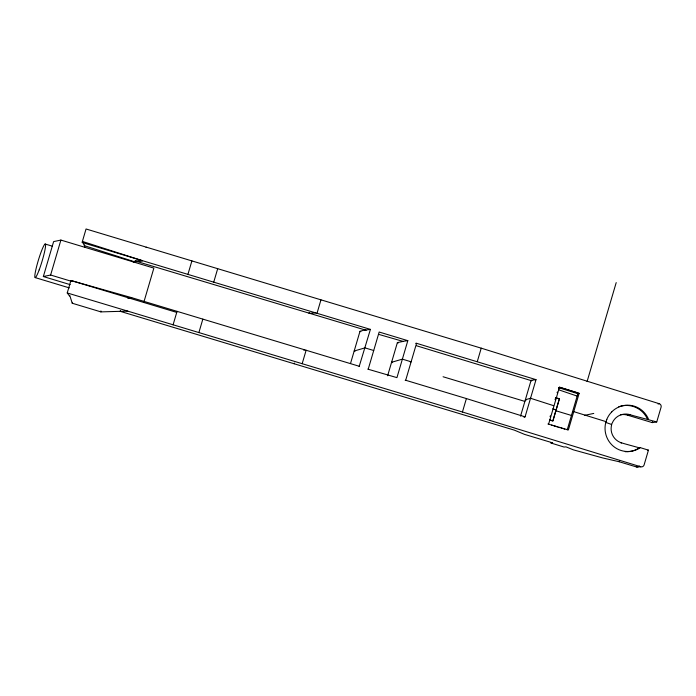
<?xml version="1.0" encoding="UTF-8"?>
<svg xmlns="http://www.w3.org/2000/svg" width="696" height="696" viewBox="0 0 696 696"><rect width="100%" height="100%" fill="white"/><g stroke="black" fill="none" stroke-linecap="round" stroke-linejoin="round"><path stroke-width="1.04" d="M100.92 310.938L100.929 311.886L127.751 311.121L462.44 412.006L640.694 466.772A2.819 2.74 -87.7 0 0 644.113 464.893L648.437 450.164L640.285 447.641A23.429 22.759 -87.7 0 1 619.005 449.72A23.351 22.681 -87.7 0 1 605.52 433.051A22.898 22.246 -87.7 0 1 605.45 423.942L606.79 419.384M82.902 242.486L84.355 245.671L134.876 261.879L142.584 260.713L135.137 260.948L134.876 261.879L133.232 262.114M620.597 414.781A14.738 14.625 78.2 0 1 627.505 415.147L652.256 422.603L656.746 421.941L661.078 407.212A2.819 2.74 -87.7 0 0 659.251 403.715L481.232 348.165L86.052 228.984L82.084 242.478L370.411 329.391L359.153 366.522M70.2 284.647L43.343 276.547L53.627 241.599L60.9 240.076L153.868 268.099L143.889 302.02M43.343 276.547L50.617 275.024L60.9 240.076M100.929 311.886L72.219 303.238L69.739 295.322M84.564 244.948L84.703 247.498M173.069 324.875L177.054 311.347M187.929 274.381L191.905 260.87M198.891 332.566L202.84 319.125M213.724 282.158L217.683 268.717M294.182 363.764L294.391 363.042M309.224 312.635L309.015 313.357L315.584 312.861M302.168 363.695L306.127 350.253M317.011 313.296L320.96 299.854M350.523 363.451L359.989 331.305L364.861 329.887L366.157 330.278M135.137 260.948L364.861 329.887M368.28 368.993L379.163 332.027L407.821 340.666L396.938 377.632L367.784 369.124M387.62 375.762L397.39 342.58L403.123 341.423M379.294 334.541L402.262 341.162M405.185 380.399L405.69 380.268L416.565 343.302L536.016 379.651L525.062 416.869L524.044 417.304M462.44 412.006L466.39 398.564L405.69 380.268M477.273 361.607L481.232 348.165M520.547 416.13L531.083 380.329L536.016 379.651M550.075 416.634L550.31 415.86M555.077 399.652L555.304 398.878M557.105 392.753L557.322 392.022M558.497 388.029L559.48 387.176L579.142 393.336L568.371 429.945L547.917 423.986M548.665 423.916L559.48 387.176M567.214 429.893L577.863 393.692L579.142 393.336M587.076 381.591L616.204 282.602M551.075 443.048L564.021 447.032L565.996 446.875L573.373 449.851L602.727 457.951L619.205 461.744L619.423 461.022M652.256 422.603L652.517 421.715M69.53 296.044L67.234 292.946L70.914 280.505L131.266 297.549L359.536 366.357M120.217 311.338L120.434 310.616M72.549 302.368L72.245 303.221M391.57 362.294L402.375 359.145L411.127 361.79L410.24 361.92M359.989 331.305L360.815 331.696M397.373 342.615L398.216 342.971M553.668 405.69L530.535 398.26L525.358 399.765L526.072 400.113M550.98 442.987L552.641 442.856L524.584 434.4L514.344 430.137L120.251 311.338M304.7 349.827L303.726 350.149M531.057 380.338L531.788 380.642M128.708 298.471L131.701 297.679L127.846 298.271M146.038 247.402L146.543 247.271M658.077 404.011L659.251 403.706M584.701 415.329L593.758 413.424M611.41 424.595L612.21 423.107A14.712 14.599 78.9 0 1 628.436 414.294L629.889 414.642A22.376 1.331 16.4 0 0 633.873 415.816L656.746 421.941M625.252 451.704A23.159 22.977 78.2 0 0 639.38 447.832L640.285 447.641M627.505 415.147L629.932 414.659M621.015 443.004L621.624 442.882M647.602 450.286L648.437 450.164M364.782 330.174L370.411 329.391M402.184 341.449L407.821 340.666M572.538 411.797L573.756 411.64L606.007 421.628M415.625 343.328L416.565 343.302M619.205 461.744L636.309 466.894L640.694 466.772M555.417 397.938L559.367 398.791L552.902 420.932L549.927 420.149M555.312 409.674L556.113 409.866L552.746 408.83M639.38 447.832L625.556 444.039A22.376 1.331 16.4 0 1 621.624 442.882L620.171 442.369A14.712 14.599 78.5 0 1 611.366 425.995L611.714 424.525L605.398 422.272M67.234 292.946L127.751 311.121M416.573 345.781L531.744 380.79M558.705 389.803L577.541 396.224M555.512 397.599L559.427 398.782L552.85 420.932L549.483 419.905M45.136 244.018L52.365 246.193M373.726 350.514L364.974 347.878L354.186 351.01L354.899 351.358M443.065 376.754L524.871 401.409M555.939 410.77L571.468 415.46M176.74 312.408L70.914 280.505L71.418 281.488M50.617 275.024L71.279 281.254M35.244 277.617L69.33 287.892M551.537 425.091L552.746 425.465M553.946 425.83L557.566 426.935M558.766 427.309L559.967 427.675M561.176 428.049L562.385 428.414M563.586 428.78L564.795 429.154M559.888 387.359L578.037 392.935M558.601 387.663L577.863 393.692M466.39 398.564L525.062 416.869M142.141 260.582L82.415 241.425L82.659 241.956M392.3 362.633L391.648 362.364M639.293 465.946A2.81 2.784 78.2 0 1 636.309 466.894M618.753 406.786A23.159 22.977 78.2 0 1 647.689 419.601M606.764 419.47A22.898 22.246 -87.7 0 1 611.732 411.928M648.602 419.41A23.429 22.759 -87.7 0 0 631.994 405.603A23.351 22.681 -87.7 0 0 611.767 411.841M39.185 269.865A17.548 1.923 -73.2 0 0 45.275 244.026A17.548 1.923 -73.2 0 0 36.105 268.56A17.548 1.923 -73.2 0 0 39.185 269.865"/></g></svg>
